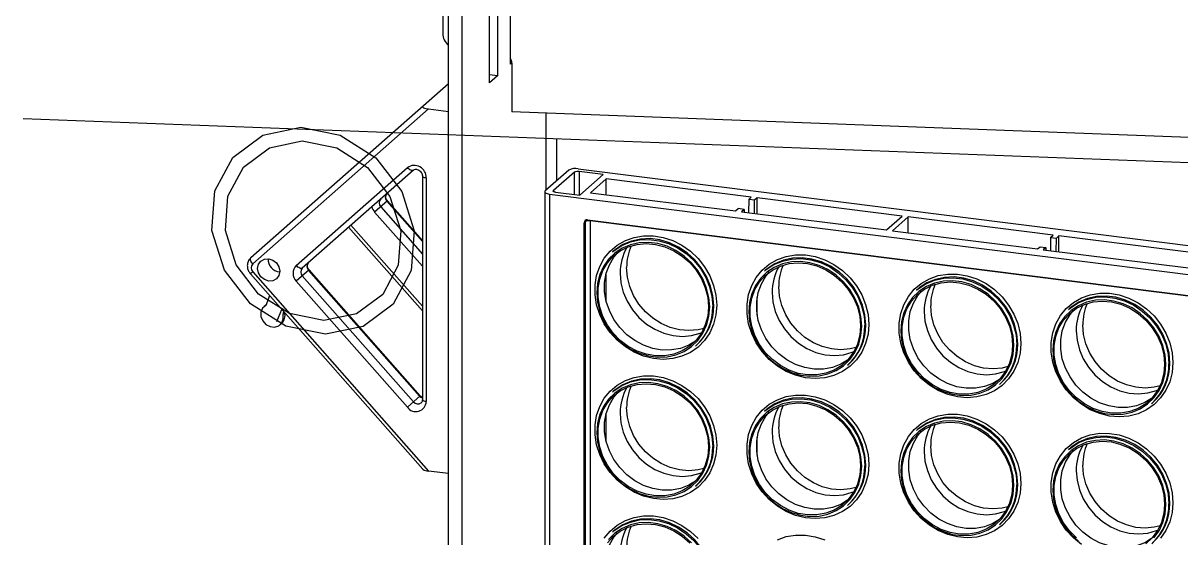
# Model space of a CAD drawing. Header units: inches. Extents: x -9.3 to 11.6, y -19 to 18.
# Drawn here: x -9.31 to 0.48, y 1.26 to 5.62 of the extents above; entities that cross this region are included whole.
import ezdxf

# ---------------------------------------------------------------- set-up
doc = ezdxf.new("R2010")
doc.units = ezdxf.units.IN
doc.header["$MEASUREMENT"] = 0
doc.linetypes.add('CENTERX2', pattern=[0.8, 0.5, -0.1, 0.1, -0.1])

msp = doc.modelspace()

# ---------------------------------------------------------------- linework, layer by layer
at = {"color": 7, "linetype": 'Continuous', "lineweight": 25}
for p, q in [((-5.7132, -16.5825), (-5.7132, 17.3586)), ((-5.5963, -16.5973), (-5.5963, 17.3438)), ((-5.187, 5.2715), (-5.187, 5.8607)), ((-5.7606, 5.7673), (-5.7606, 5.5316)), ((-5.3647, 5.1148), (-5.3647, 5.704)), ((-5.2984, 5.7625), (-5.2984, 5.1733)), ((-5.176, 5.2812), (-5.187, 5.2715)), ((-5.176, 5.2812), (-5.176, 4.8687)), ((-7.3833, 3.6345), (-5.7132, 5.1073)), ((-5.2984, 5.1733), (-5.3647, 5.1816)), ((-5.2984, 5.1733), (-5.3647, 5.1148)), ((-5.8809, 4.8928), (-7.3679, 3.5814)), ((-5.8809, 4.8928), (-5.7132, 4.8716)), ((8.435, 4.3541), (-5.176, 4.8687)), ((-4.8892, 4.8579), (-4.8892, 4.2029)), ((-6.9994, 3.5683), (-6.06, 4.3968)), ((-6.0092, 4.3749), (-6.9486, 3.5464)), ((-5.9326, 4.3256), (-5.9326, 2.4319)), ((-5.9003, 4.31), (-5.9003, 2.4163)), ((-4.6946, 4.3745), (-4.8934, 4.1991)), ((-4.6471, 4.3574), (-4.8239, 4.2015)), ((-4.6471, 4.1681), (-4.6471, 4.3574)), ((-4.614, 4.3867), (4.8571, 3.1934)), ((-4.4022, 4.3377), (-4.6069, 4.3635)), ((-4.6069, 4.3635), (-4.6069, 4.163)), ((-4.6011, 4.1623), (-4.4022, 4.3377)), ((-4.3769, 4.3011), (-4.5095, 4.1842)), ((-3.1499, 4.1465), (-4.3769, 4.3011)), ((-4.3769, 4.1675), (-4.3769, 4.3011)), ((-6.2283, 4.115), (-6.3365, 4.0196)), ((-5.9326, 3.7798), (-6.2283, 4.115)), ((-4.8975, 4.1918), (-4.8975, -1.5585)), ((-4.8571, 4.1723), (-4.8571, -1.6675)), ((-4.8571, 4.1723), (4.614, 2.979)), ((-4.8239, 4.2015), (-4.8239, 4.1942)), ((-4.8057, 4.1881), (-4.6011, 4.1623)), ((-4.5095, 4.1842), (-3.2825, 4.0296)), ((-3.172, 4.127), (-3.1729, 4.0158)), ((-3.172, 4.127), (-3.1499, 4.1465)), ((-3.1225, 4.1208), (-3.172, 4.127)), ((-3.1233, 4.0095), (-3.1225, 4.1208)), ((-3.1004, 4.1403), (-3.1225, 4.1208)), ((-1.8734, 3.9857), (-3.1004, 4.1403)), ((-3.1004, 4.0066), (-3.1004, 4.1403)), ((-5.9326, 3.5616), (-6.3365, 4.0196)), ((-6.2857, 4.0643), (-5.9326, 3.6639)), ((-5.9326, 3.7708), (-6.2327, 4.1111)), ((-3.2825, 4.0296), (-3.2604, 4.0491)), ((-3.2108, 4.0428), (-3.2604, 4.0491)), ((-3.2108, 4.0428), (-3.2329, 4.0233)), ((-3.2329, 4.0233), (-2.0059, 3.8688)), ((-3.2108, 4.0428), (-3.2107, 4.0205)), ((-4.5536, 3.9393), (-4.5648, 3.9295)), ((-4.5648, -1.7043), (-4.5648, 3.9295)), ((-4.5536, -3.1026), (-4.5536, 3.9393)), ((-4.5358, 3.955), (4.2927, 2.8427)), ((-4.5137, 3.9453), (-4.5137, -3.0966)), ((4.3115, 2.8334), (-4.5137, 3.9453)), ((-2.0059, 3.8688), (-1.8734, 3.9857)), ((-1.8238, 3.9794), (-1.9564, 3.8625)), ((-0.5968, 3.8249), (-1.8238, 3.9794)), ((-1.8238, 3.8458), (-1.8238, 3.9794)), ((-6.5571, 3.8917), (-5.9326, 3.1836)), ((-6.5373, 3.9092), (-5.9326, 3.2236)), ((-1.9564, 3.8625), (-0.7294, 3.7079)), ((-0.6189, 3.8054), (-0.5968, 3.8249)), ((-0.7294, 3.7079), (-0.7073, 3.7274)), ((-0.7073, 3.7274), (-0.6577, 3.7212)), ((-0.6189, 3.8054), (-0.6197, 3.6941)), ((-0.6189, 3.8054), (-0.5693, 3.7991)), ((-0.5701, 3.6879), (-0.5693, 3.7991)), ((-0.5472, 3.8186), (-0.5693, 3.7991)), ((0.6798, 3.664), (-0.5472, 3.8186)), ((-0.5472, 3.685), (-0.5472, 3.8186)), ((-4.3165, 3.6895), (-4.3244, 3.6825)), ((-0.6577, 3.7212), (-0.6798, 3.7017)), ((-0.6798, 3.7017), (0.5472, 3.5471)), ((-0.6577, 3.7212), (-0.6575, 3.6989)), ((-6.8912, 3.5304), (-6.9994, 3.435)), ((-5.9562, 2.4613), (-6.8956, 3.5265)), ((-5.9517, 2.4652), (-6.8912, 3.5304)), ((-3.0303, 3.5275), (-3.0382, 3.5205)), ((-7.3679, 3.5147), (-7.3877, 3.4972)), ((-7.3877, 3.4972), (-5.9299, 1.8442)), ((-7.3679, 3.5147), (-5.8809, 1.8286)), ((-6.06, 2.3697), (-6.9994, 3.435)), ((-6.9486, 3.4797), (-6.0092, 2.4145)), ((-4.3769, 3.2626), (-4.3769, 3.5045)), ((-1.7441, 3.3655), (-1.752, 3.3584)), ((-7.2584, 3.2329), (-7.2724, 3.2207)), ((-7.2564, 3.2347), (-7.2584, 3.2329)), ((-7.2251, 3.3128), (-7.2579, 3.2308)), ((-3.1004, 3.1472), (-3.1004, 3.2982)), ((-7.1118, 3.1558), (-7.104, 3.1755)), ((-7.1118, 3.1558), (-7.0979, 3.1681)), ((-7.0979, 3.1681), (-7.0978, 3.1685)), ((-7.0957, 3.156), (-7.0907, 3.1604)), ((-0.4579, 3.2034), (-0.4659, 3.1964)), ((-7.137, 3.0671), (-7.123, 3.0794)), ((-3.6217, 2.8857), (-3.6137, 2.8927)), ((-2.3355, 2.7236), (-2.3275, 2.7306)), ((-1.0493, 2.5616), (-1.0413, 2.5686)), ((-6.06, 2.3697), (-5.9517, 2.4652)), ((-4.3165, 2.5044), (-4.3244, 2.4974)), ((0.2369, 2.3995), (0.2449, 2.4065)), ((-4.3769, 2.0775), (-4.3769, 2.3194)), ((-3.0303, 2.3424), (-3.0382, 2.3354)), ((-1.7441, 2.1803), (-1.752, 2.1733)), ((-3.1004, 1.9621), (-3.1004, 2.1131)), ((-0.4579, 2.0183), (-0.4659, 2.0113)), ((-5.7132, 1.8075), (-5.8809, 1.8286)), ((-3.6217, 1.7005), (-3.6137, 1.7076)), ((-2.3355, 1.5385), (-2.3275, 1.5455)), ((-1.0493, 1.3765), (-1.0413, 1.3835)), ((-4.3165, 1.3193), (-4.3244, 1.3123))]:
    msp.add_line(p, q, dxfattribs=at)
at = {"color": 7, "linetype": 'Continuous'}
msp.add_line((-9.3103, 4.8111), (11.5709, 4.0217), dxfattribs=at)
at = {"color": 7, "linetype": 'CENTERX2'}
for p, q in [((-4.794, 4.2868), (-4.794, 4.6404)), ((-7.1257, 3.1928), (-7.1666, 3.0905))]:
    msp.add_line(p, q, dxfattribs=at)
at = {"color": 7, "linetype": 'Continuous', "lineweight": 25, "flags": 128}
for points in [[(-5.9294, 4.9167), (-5.9315, 4.9135), (-5.9311, 4.9101), (-5.928, 4.9066), (-5.9225, 4.9032), (-5.9147, 4.9), (-5.9049, 4.8971), (-5.8935, 4.8947), (-5.8809, 4.8928)], [(-6.0092, 4.3749), (-6.0133, 4.3726), (-6.0185, 4.3718), (-6.0246, 4.3725), (-6.0314, 4.3748), (-6.0386, 4.3786), (-6.046, 4.3836), (-6.0532, 4.3898), (-6.06, 4.3968)], [(-5.9326, 4.3253), (-5.9326, 4.3251), (-5.9313, 4.3218), (-5.9282, 4.3187), (-5.9233, 4.3159), (-5.9168, 4.3134), (-5.9091, 4.3114), (-5.9003, 4.31)], [(-4.8934, 4.1991), (-4.8966, 4.1952), (-4.8974, 4.1911), (-4.8959, 4.1871), (-4.8919, 4.1832), (-4.8858, 4.1797), (-4.8778, 4.1766), (-4.8681, 4.1741), (-4.8571, 4.1723)], [(-4.8057, 4.1881), (-4.8112, 4.189), (-4.8161, 4.1902), (-4.8201, 4.1918), (-4.8232, 4.1935), (-4.8251, 4.1955), (-4.8259, 4.1975), (-4.8255, 4.1995), (-4.8239, 4.2015)], [(-4.514, 3.9523), (-4.5139, 3.9508), (-4.5137, 3.9453)], [(-3.4424, 3.2324), (-3.4491, 3.1498), (-3.4689, 3.0711), (-3.5014, 2.9983), (-3.5458, 2.9332), (-3.6008, 2.8775), (-3.6651, 2.8327), (-3.737, 2.7999), (-3.8146, 2.7801), (-3.8959, 2.7736), (-3.9788, 2.7807), (-4.0612, 2.8011), (-4.1409, 2.8344), (-4.2158, 2.8797), (-4.2841, 2.9358), (-4.344, 3.0013), (-4.3938, 3.0745), (-4.4324, 3.1534), (-4.4587, 3.236), (-4.472, 3.3203), (-4.472, 3.4039), (-4.4587, 3.4848), (-4.4324, 3.5608), (-4.3938, 3.63), (-4.344, 3.6906), (-4.2841, 3.741), (-4.2158, 3.7799), (-4.1409, 3.8063), (-4.0612, 3.8196), (-3.9788, 3.8193), (-3.8959, 3.8054), (-3.8146, 3.7785), (-3.737, 3.739), (-3.6651, 3.6882), (-3.6008, 3.6272), (-3.5458, 3.5576), (-3.5014, 3.4813), (-3.4689, 3.4003), (-3.4491, 3.3166), (-3.4424, 3.2324)], [(-3.5019, 3.2176), (-3.5084, 3.2978), (-3.5278, 3.3774), (-3.5595, 3.4543), (-3.6027, 3.5264), (-3.6562, 3.5917), (-3.7186, 3.6484), (-3.788, 3.6951), (-3.8627, 3.7303), (-3.9406, 3.7532), (-4.0196, 3.7632), (-4.0975, 3.7599), (-4.1722, 3.7435), (-4.2417, 3.7143), (-4.304, 3.6733), (-4.3575, 3.6215), (-4.4007, 3.5603), (-4.4324, 3.4914), (-4.4518, 3.4166), (-4.4583, 3.3381), (-4.4518, 3.2579), (-4.4324, 3.1783), (-4.4007, 3.1014), (-4.3575, 3.0293), (-4.304, 2.964), (-4.2417, 2.9073), (-4.1722, 2.8606), (-4.0975, 2.8254), (-4.0196, 2.8025), (-3.9406, 2.7925), (-3.8627, 2.7958), (-3.788, 2.8122), (-3.7186, 2.8414), (-3.6562, 2.8824), (-3.6027, 2.9343), (-3.5595, 2.9955), (-3.5278, 3.0644), (-3.5084, 3.1391), (-3.5019, 3.2176)], [(-3.5124, 3.2189), (-3.5191, 3.1401), (-3.5391, 3.0653), (-3.5718, 2.9965), (-3.6162, 2.9359), (-3.6711, 2.8851), (-3.7349, 2.8455), (-3.8057, 2.8185), (-3.8816, 2.8046), (-3.9603, 2.8044), (-4.0395, 2.8178), (-4.1171, 2.8444), (-4.1907, 2.8835), (-4.2582, 2.9339), (-4.3178, 2.9942), (-4.3676, 3.0627), (-4.4063, 3.1374), (-4.4327, 3.2161), (-4.4461, 3.2966), (-4.4461, 3.3765), (-4.4327, 3.4537), (-4.4063, 3.5257), (-4.3676, 3.5907), (-4.3178, 3.6466), (-4.2582, 3.6919), (-4.1907, 3.7253), (-4.1171, 3.7459), (-4.0395, 3.7529), (-3.9603, 3.7463), (-3.8816, 3.7263), (-3.8057, 3.6933), (-3.7349, 3.6484), (-3.6711, 3.5928), (-3.6162, 3.5282), (-3.5718, 3.4563), (-3.5391, 3.3793), (-3.5191, 3.2994), (-3.5124, 3.2189)], [(-4.3244, 3.6825), (-4.3096, 3.695), (-4.2448, 3.7376), (-4.1727, 3.7679), (-4.095, 3.785), (-4.0141, 3.7884), (-3.932, 3.7781), (-3.8511, 3.7543), (-3.7734, 3.7176), (-3.7012, 3.6692), (-3.6365, 3.6102), (-3.5809, 3.5423), (-3.536, 3.4674), (-3.503, 3.3875), (-3.4829, 3.3048), (-3.4761, 3.2215)], [(-3.4682, 3.2285), (-3.4749, 3.3118), (-3.4951, 3.3945), (-3.528, 3.4744), (-3.5729, 3.5493), (-3.6285, 3.6172), (-3.6933, 3.6762), (-3.7655, 3.7246), (-3.8431, 3.7613), (-3.9241, 3.7851), (-4.0061, 3.7954), (-4.0871, 3.792), (-4.1647, 3.7749), (-4.2369, 3.7447), (-4.3017, 3.702), (-4.3165, 3.6895)], [(-7.3679, 3.5814), (-7.374, 3.589), (-7.3792, 3.5969), (-7.3833, 3.6048), (-7.3861, 3.6125), (-7.3875, 3.6195), (-7.3875, 3.6256), (-7.3861, 3.6307), (-7.3833, 3.6345)], [(-7.2332, 3.4368), (-7.269, 3.4485), (-7.2994, 3.4728), (-7.3197, 3.5059), (-7.3268, 3.5429), (-7.3197, 3.5781), (-7.2994, 3.6061), (-7.269, 3.6227), (-7.2332, 3.6254), (-7.1974, 3.6137), (-7.1671, 3.5894), (-7.1468, 3.5563), (-7.1397, 3.5193), (-7.1468, 3.4841), (-7.1671, 3.4561), (-7.1974, 3.4395), (-7.2332, 3.4368)], [(-3.6229, 2.9285), (-3.6797, 2.8943), (-3.7505, 2.8672), (-3.8263, 2.8533), (-3.905, 2.8531), (-3.9843, 2.8665), (-4.0618, 2.8931), (-4.1354, 2.9322), (-4.203, 2.9826), (-4.2625, 3.0429), (-4.3124, 3.1114), (-4.3511, 3.1861), (-4.3775, 3.2648), (-4.3909, 3.3453), (-4.3909, 3.4253), (-4.3775, 3.5024), (-4.3511, 3.5744), (-4.3124, 3.6394), (-4.2821, 3.6759)], [(-2.1562, 3.0703), (-2.1629, 2.9878), (-2.1827, 2.9091), (-2.2152, 2.8362), (-2.2596, 2.7711), (-2.3146, 2.7155), (-2.3789, 2.6707), (-2.4508, 2.6379), (-2.5284, 2.618), (-2.6097, 2.6115), (-2.6926, 2.6186), (-2.775, 2.6391), (-2.8547, 2.6724), (-2.9296, 2.7177), (-2.9979, 2.7738), (-3.0578, 2.8393), (-3.1076, 2.9124), (-3.1462, 2.9914), (-3.1725, 3.074), (-3.1858, 3.1582), (-3.1858, 3.2419), (-3.1725, 3.3228), (-3.1462, 3.3988), (-3.1076, 3.468), (-3.0578, 3.5286), (-2.9979, 3.579), (-2.9296, 3.6179), (-2.8547, 3.6443), (-2.775, 3.6575), (-2.6926, 3.6572), (-2.6097, 3.6434), (-2.5284, 3.6164), (-2.4508, 3.577), (-2.3789, 3.5261), (-2.3146, 3.4651), (-2.2596, 3.3956), (-2.2152, 3.3193), (-2.1827, 3.2383), (-2.1629, 3.1545), (-2.1562, 3.0703)], [(-3.0382, 3.5205), (-3.0234, 3.5329), (-2.9587, 3.5756), (-2.8865, 3.6059), (-2.8088, 3.623), (-2.7279, 3.6264), (-2.6458, 3.616), (-2.5649, 3.5922), (-2.4872, 3.5556), (-2.4151, 3.5071), (-2.3503, 3.4481), (-2.2947, 3.3803), (-2.2498, 3.3054), (-2.2168, 3.2255), (-2.1967, 3.1427), (-2.1899, 3.0594)], [(-2.182, 3.0665), (-2.1887, 3.1497), (-2.2089, 3.2325), (-2.2419, 3.3124), (-2.2867, 3.3873), (-2.3423, 3.4552), (-2.4071, 3.5141), (-2.4793, 3.5626), (-2.5569, 3.5992), (-2.6379, 3.623), (-2.7199, 3.6334), (-2.8009, 3.63), (-2.8785, 3.6129), (-2.9507, 3.5826), (-3.0155, 3.54), (-3.0303, 3.5275)], [(-6.9486, 3.5464), (-6.9527, 3.5441), (-6.9579, 3.5433), (-6.964, 3.544), (-6.9708, 3.5463), (-6.978, 3.5501), (-6.9854, 3.5551), (-6.9926, 3.5613), (-6.9994, 3.5683)], [(-3.551, 3.0363), (-3.6001, 3.0242), (-3.6776, 3.0171), (-3.7569, 3.0237), (-3.8356, 3.0438), (-3.9114, 3.0768), (-3.9823, 3.1217), (-4.0461, 3.1773), (-4.1009, 3.2419), (-4.1454, 3.3138), (-4.178, 3.3907), (-4.198, 3.4706), (-4.2048, 3.5511)], [(-2.2157, 3.0556), (-2.2222, 3.1357), (-2.2416, 3.2153), (-2.2733, 3.2922), (-2.3165, 3.3643), (-2.37, 3.4296), (-2.4324, 3.4864), (-2.5018, 3.533), (-2.5765, 3.5683), (-2.6544, 3.5912), (-2.7334, 3.6012), (-2.8113, 3.5979), (-2.886, 3.5814), (-2.9555, 3.5523), (-3.0178, 3.5112), (-3.0713, 3.4594), (-3.1145, 3.3982), (-3.1462, 3.3293), (-3.1656, 3.2546), (-3.1722, 3.1761), (-3.1656, 3.0959), (-3.1462, 3.0163), (-3.1145, 2.9394), (-3.0713, 2.8673), (-3.0178, 2.802), (-2.9555, 2.7452), (-2.886, 2.6986), (-2.8113, 2.6633), (-2.7334, 2.6404), (-2.6544, 2.6305), (-2.5765, 2.6338), (-2.5018, 2.6502), (-2.4324, 2.6793), (-2.37, 2.7204), (-2.3165, 2.7722), (-2.2733, 2.8334), (-2.2416, 2.9023), (-2.2222, 2.977), (-2.2157, 3.0556)], [(-2.2262, 3.0569), (-2.2329, 2.9781), (-2.2529, 2.9032), (-2.2856, 2.8345), (-2.33, 2.7738), (-2.3849, 2.723), (-2.4487, 2.6835), (-2.5195, 2.6564), (-2.5954, 2.6426), (-2.6741, 2.6423), (-2.7533, 2.6557), (-2.8309, 2.6823), (-2.9045, 2.7214), (-2.972, 2.7718), (-3.0316, 2.8322), (-3.0814, 2.9007), (-3.1201, 2.9753), (-3.1465, 3.0541), (-3.1599, 3.1345), (-3.1599, 3.2145), (-3.1465, 3.2916), (-3.1201, 3.3637), (-3.0814, 3.4286), (-3.0316, 3.4845), (-2.972, 3.5299), (-2.9045, 3.5633), (-2.8309, 3.5838), (-2.7533, 3.5909), (-2.6741, 3.5843), (-2.5954, 3.5642), (-2.5195, 3.5313), (-2.4487, 3.4863), (-2.3849, 3.4307), (-2.33, 3.3661), (-2.2856, 3.2943), (-2.2529, 3.2173), (-2.2329, 3.1374), (-2.2262, 3.0569)], [(-4.26, 3.5024), (-4.2533, 3.4219), (-4.2333, 3.342), (-4.2006, 3.265), (-4.1562, 3.1932), (-4.1013, 3.1286), (-4.0375, 3.073), (-3.9667, 3.0281), (-3.8908, 2.9951), (-3.8121, 2.975), (-3.7329, 2.9684), (-3.6553, 2.9755), (-3.5817, 2.996), (-3.5691, 3.0011)], [(-2.3367, 2.7665), (-2.3935, 2.7322), (-2.4643, 2.7051), (-2.5401, 2.6913), (-2.6188, 2.691), (-2.6981, 2.7044), (-2.7756, 2.731), (-2.8492, 2.7701), (-2.9168, 2.8206), (-2.9763, 2.8809), (-3.0262, 2.9494), (-3.0649, 3.0241), (-3.0913, 3.1028), (-3.1047, 3.1833), (-3.1047, 3.2632), (-3.0913, 3.3403), (-3.0649, 3.4124), (-3.0262, 3.4773), (-2.9959, 3.5139)], [(-0.87, 2.9083), (-0.8767, 2.8258), (-0.8965, 2.7471), (-0.929, 2.6742), (-0.9734, 2.6091), (-1.0284, 2.5534), (-1.0927, 2.5086), (-1.1646, 2.4759), (-1.2422, 2.456), (-1.3235, 2.4495), (-1.4064, 2.4566), (-1.4888, 2.477), (-1.5685, 2.5103), (-1.6435, 2.5556), (-1.7118, 2.6118), (-1.7716, 2.6772), (-1.8215, 2.7504), (-1.86, 2.8293), (-1.8863, 2.912), (-1.8996, 2.9962), (-1.8996, 3.0798), (-1.8863, 3.1607), (-1.86, 3.2367), (-1.8215, 3.3059), (-1.7716, 3.3665), (-1.7118, 3.4169), (-1.6435, 3.4558), (-1.5685, 3.4822), (-1.4888, 3.4955), (-1.4064, 3.4952), (-1.3235, 3.4814), (-1.2422, 3.4544), (-1.1646, 3.4149), (-1.0927, 3.3641), (-1.0284, 3.3031), (-0.9734, 3.2335), (-0.929, 3.1573), (-0.8965, 3.0762), (-0.8767, 2.9925), (-0.87, 2.9083)], [(-0.9295, 2.8935), (-0.936, 2.9737), (-0.9554, 3.0533), (-0.9871, 3.1302), (-1.0303, 3.2023), (-1.0838, 3.2676), (-1.1462, 3.3243), (-1.2156, 3.371), (-1.2903, 3.4062), (-1.3682, 3.4292), (-1.4472, 3.4391), (-1.5251, 3.4358), (-1.5998, 3.4194), (-1.6693, 3.3902), (-1.7316, 3.3492), (-1.7851, 3.2974), (-1.8283, 3.2362), (-1.86, 3.1673), (-1.8794, 3.0925), (-1.886, 3.014), (-1.8794, 2.9339), (-1.86, 2.8542), (-1.8283, 2.7773), (-1.7851, 2.7053), (-1.7316, 2.6399), (-1.6693, 2.5832), (-1.5998, 2.5366), (-1.5251, 2.5013), (-1.4472, 2.4784), (-1.3682, 2.4684), (-1.2903, 2.4717), (-1.2156, 2.4881), (-1.1462, 2.5173), (-1.0838, 2.5583), (-1.0303, 2.6102), (-0.9871, 2.6714), (-0.9554, 2.7403), (-0.936, 2.815), (-0.9295, 2.8935)], [(-0.94, 2.8948), (-0.9467, 2.816), (-0.9667, 2.7412), (-0.9994, 2.6724), (-1.0438, 2.6118), (-1.0987, 2.561), (-1.1625, 2.5215), (-1.2333, 2.4944), (-1.3092, 2.4805), (-1.3879, 2.4803), (-1.4671, 2.4937), (-1.5447, 2.5203), (-1.6183, 2.5594), (-1.6858, 2.6098), (-1.7454, 2.6701), (-1.7952, 2.7386), (-1.8339, 2.8133), (-1.8603, 2.892), (-1.8738, 2.9725), (-1.8738, 3.0525), (-1.8603, 3.1296), (-1.8339, 3.2016), (-1.7952, 3.2666), (-1.7454, 3.3225), (-1.6858, 3.3678), (-1.6183, 3.4012), (-1.5447, 3.4218), (-1.4671, 3.4288), (-1.3879, 3.4222), (-1.3092, 3.4022), (-1.2333, 3.3692), (-1.1625, 3.3243), (-1.0987, 3.2687), (-1.0438, 3.2041), (-0.9994, 3.1322), (-0.9667, 3.0552), (-0.9467, 2.9754), (-0.94, 2.8948)], [(-1.752, 3.3584), (-1.7372, 3.3709), (-1.6725, 3.4136), (-1.6003, 3.4438), (-1.5226, 3.4609), (-1.4417, 3.4643), (-1.3596, 3.454), (-1.2787, 3.4302), (-1.201, 3.3935), (-1.1289, 3.3451), (-1.0641, 3.2861), (-1.0085, 3.2182), (-0.9636, 3.1433), (-0.9306, 3.0634), (-0.9105, 2.9807), (-0.9037, 2.8974)], [(-0.8958, 2.9044), (-0.9025, 2.9877), (-0.9227, 3.0704), (-0.9557, 3.1503), (-1.0005, 3.2252), (-1.0561, 3.2931), (-1.1209, 3.3521), (-1.1931, 3.4005), (-1.2707, 3.4372), (-1.3517, 3.461), (-1.4337, 3.4713), (-1.5147, 3.4679), (-1.5923, 3.4508), (-1.6645, 3.4206), (-1.7293, 3.3779), (-1.7441, 3.3655)], [(-2.9738, 3.3404), (-2.9671, 3.2599), (-2.9471, 3.18), (-2.9144, 3.103), (-2.87, 3.0312), (-2.8151, 2.9665), (-2.7513, 2.9109), (-2.6805, 2.866), (-2.6046, 2.833), (-2.5259, 2.813), (-2.4467, 2.8064), (-2.3691, 2.8135), (-2.2955, 2.834), (-2.2829, 2.8391)], [(-2.2648, 2.8742), (-2.3139, 2.8622), (-2.3914, 2.8551), (-2.4707, 2.8617), (-2.5494, 2.8818), (-2.6252, 2.9147), (-2.6961, 2.9597), (-2.7599, 3.0152), (-2.8147, 3.0799), (-2.8592, 3.1517), (-2.8918, 3.2287), (-2.9118, 3.3086), (-2.9186, 3.3891)], [(-1.0505, 2.6044), (-1.1073, 2.5702), (-1.1781, 2.5431), (-1.2539, 2.5292), (-1.3326, 2.529), (-1.4119, 2.5424), (-1.4894, 2.569), (-1.563, 2.6081), (-1.6306, 2.6585), (-1.6902, 2.7188), (-1.74, 2.7873), (-1.7787, 2.862), (-1.8051, 2.9407), (-1.8185, 3.0212), (-1.8185, 3.1012), (-1.8051, 3.1783), (-1.7787, 3.2504), (-1.74, 3.3153), (-1.7097, 3.3518)], [(0.4162, 2.7462), (0.4095, 2.6637), (0.3897, 2.585), (0.3571, 2.5122), (0.3128, 2.4471), (0.2578, 2.3914), (0.1935, 2.3466), (0.1216, 2.3138), (0.044, 2.2939), (-0.0373, 2.2874), (-0.1202, 2.2945), (-0.2026, 2.315), (-0.2823, 2.3483), (-0.3573, 2.3936), (-0.4256, 2.4497), (-0.4854, 2.5152), (-0.5353, 2.5883), (-0.5738, 2.6673), (-0.6001, 2.7499), (-0.6134, 2.8341), (-0.6134, 2.9178), (-0.6001, 2.9987), (-0.5738, 3.0747), (-0.5353, 3.1439), (-0.4854, 3.2045), (-0.4256, 3.2549), (-0.3573, 3.2938), (-0.2823, 3.3202), (-0.2026, 3.3334), (-0.1202, 3.3331), (-0.0373, 3.3193), (0.044, 3.2923), (0.1216, 3.2529), (0.1935, 3.202), (0.2578, 3.141), (0.3128, 3.0715), (0.3571, 2.9952), (0.3897, 2.9142), (0.4095, 2.8305), (0.4162, 2.7462)], [(0.3567, 2.7315), (0.3502, 2.8116), (0.3308, 2.8912), (0.2991, 2.9681), (0.2559, 3.0402), (0.2024, 3.1055), (0.14, 3.1623), (0.0706, 3.2089), (-0.0041, 3.2442), (-0.082, 3.2671), (-0.161, 3.2771), (-0.2389, 3.2738), (-0.3136, 3.2573), (-0.3831, 3.2282), (-0.4454, 3.1872), (-0.4989, 3.1353), (-0.5421, 3.0741), (-0.5739, 3.0052), (-0.5932, 2.9305), (-0.5998, 2.852), (-0.5932, 2.7718), (-0.5739, 2.6922), (-0.5421, 2.6153), (-0.4989, 2.5432), (-0.4454, 2.4779), (-0.3831, 2.4212), (-0.3136, 2.3745), (-0.2389, 2.3392), (-0.161, 2.3163), (-0.082, 2.3064), (-0.0041, 2.3097), (0.0706, 2.3261), (0.14, 2.3552), (0.2024, 2.3963), (0.2559, 2.4481), (0.2991, 2.5093), (0.3308, 2.5782), (0.3502, 2.653), (0.3567, 2.7315)], [(0.3462, 2.7328), (0.3394, 2.654), (0.3195, 2.5791), (0.2868, 2.5104), (0.2424, 2.4497), (0.1875, 2.3989), (0.1237, 2.3594), (0.0529, 2.3323), (-0.023, 2.3185), (-0.1017, 2.3182), (-0.1809, 2.3316), (-0.2585, 2.3582), (-0.3321, 2.3973), (-0.3996, 2.4478), (-0.4592, 2.5081), (-0.509, 2.5766), (-0.5477, 2.6512), (-0.5741, 2.73), (-0.5876, 2.8105), (-0.5876, 2.8904), (-0.5741, 2.9675), (-0.5477, 3.0396), (-0.509, 3.1045), (-0.4592, 3.1604), (-0.3996, 3.2058), (-0.3321, 3.2392), (-0.2585, 3.2597), (-0.1809, 3.2668), (-0.1017, 3.2602), (-0.023, 3.2401), (0.0529, 3.2072), (0.1237, 3.1622), (0.1875, 3.1067), (0.2424, 3.042), (0.2868, 2.9702), (0.3195, 2.8932), (0.3394, 2.8133), (0.3462, 2.7328)], [(-0.4659, 3.1964), (-0.451, 3.2089), (-0.3863, 3.2515), (-0.3141, 3.2818), (-0.2365, 3.2989), (-0.1555, 3.3023), (-0.0734, 3.2919), (0.0075, 3.2681), (0.0852, 3.2315), (0.1573, 3.183), (0.2221, 3.1241), (0.2777, 3.0562), (0.3226, 2.9813), (0.3556, 2.9014), (0.3757, 2.8186), (0.3825, 2.7353)], [(0.3904, 2.7424), (0.3837, 2.8257), (0.3635, 2.9084), (0.3305, 2.9883), (0.2856, 3.0632), (0.2301, 3.1311), (0.1653, 3.19), (0.0931, 3.2385), (0.0155, 3.2751), (-0.0655, 3.299), (-0.1475, 3.3093), (-0.2285, 3.3059), (-0.3061, 3.2888), (-0.3783, 3.2585), (-0.4431, 3.2159), (-0.4579, 3.2034)], [(-7.2579, 3.2308), (-7.2846, 3.2071), (-7.2988, 3.1736), (-7.2983, 3.1355), (-7.2832, 3.0987), (-7.256, 3.0689), (-7.2207, 3.0508), (-7.1829, 3.0472), (-7.1485, 3.0586), (-7.1229, 3.0834), (-7.11, 3.1176), (-7.1118, 3.1558)], [(-1.6876, 3.1783), (-1.6809, 3.0978), (-1.6609, 3.0179), (-1.6282, 2.941), (-1.5838, 2.8691), (-1.5289, 2.8045), (-1.4651, 2.7489), (-1.3943, 2.704), (-1.3184, 2.671), (-1.2398, 2.6509), (-1.1605, 2.6443), (-1.0829, 2.6514), (-1.0093, 2.672), (-0.9967, 2.677)], [(-0.9786, 2.7122), (-1.0277, 2.7001), (-1.1053, 2.6931), (-1.1845, 2.6997), (-1.2632, 2.7197), (-1.339, 2.7527), (-1.4099, 2.7976), (-1.4737, 2.8532), (-1.5286, 2.9178), (-1.573, 2.9897), (-1.6057, 3.0666), (-1.6256, 3.1465), (-1.6324, 3.2271)], [(0.2357, 2.4424), (0.1789, 2.4081), (0.1081, 2.3811), (0.0322, 2.3672), (-0.0464, 2.367), (-0.1257, 2.3803), (-0.2032, 2.407), (-0.2769, 2.446), (-0.3444, 2.4965), (-0.404, 2.5568), (-0.4538, 2.6253), (-0.4925, 2.7), (-0.5189, 2.7787), (-0.5323, 2.8592), (-0.5323, 2.9391), (-0.5189, 3.0162), (-0.4925, 3.0883), (-0.4538, 3.1532), (-0.4235, 3.1898)], [(0.3076, 2.5501), (0.2585, 2.5381), (0.1809, 2.531), (0.1017, 2.5376), (0.023, 2.5577), (-0.0529, 2.5906), (-0.1237, 2.6356), (-0.1875, 2.6911), (-0.2424, 2.7558), (-0.2868, 2.8276), (-0.3195, 2.9046), (-0.3394, 2.9845), (-0.3462, 3.065)], [(-0.4014, 3.0163), (-0.3947, 2.9358), (-0.3747, 2.8559), (-0.342, 2.7789), (-0.2976, 2.7071), (-0.2427, 2.6424), (-0.1789, 2.5868), (-0.1081, 2.5419), (-0.0322, 2.509), (0.0464, 2.4889), (0.1257, 2.4823), (0.2032, 2.4894), (0.2769, 2.5099), (0.2895, 2.515)], [(-3.4424, 2.0473), (-3.4491, 1.9647), (-3.4689, 1.886), (-3.5014, 1.8132), (-3.5458, 1.7481), (-3.6008, 1.6924), (-3.6651, 1.6476), (-3.737, 1.6148), (-3.8146, 1.595), (-3.8959, 1.5885), (-3.9788, 1.5955), (-4.0612, 1.616), (-4.1409, 1.6493), (-4.2158, 1.6946), (-4.2841, 1.7507), (-4.344, 1.8162), (-4.3938, 1.8894), (-4.4324, 1.9683), (-4.4587, 2.0509), (-4.472, 2.1352), (-4.472, 2.2188), (-4.4587, 2.2997), (-4.4324, 2.3757), (-4.3938, 2.4449), (-4.344, 2.5055), (-4.2841, 2.5559), (-4.2158, 2.5948), (-4.1409, 2.6212), (-4.0612, 2.6344), (-3.9788, 2.6341), (-3.8959, 2.6203), (-3.8146, 2.5934), (-3.737, 2.5539), (-3.6651, 2.5031), (-3.6008, 2.4421), (-3.5458, 2.3725), (-3.5014, 2.2962), (-3.4689, 2.2152), (-3.4491, 2.1315), (-3.4424, 2.0473)], [(-3.5019, 2.0325), (-3.5084, 2.1127), (-3.5278, 2.1923), (-3.5595, 2.2692), (-3.6027, 2.3413), (-3.6562, 2.4066), (-3.7186, 2.4633), (-3.788, 2.51), (-3.8627, 2.5452), (-3.9406, 2.5681), (-4.0196, 2.5781), (-4.0975, 2.5748), (-4.1722, 2.5584), (-4.2417, 2.5292), (-4.304, 2.4882), (-4.3575, 2.4363), (-4.4007, 2.3751), (-4.4324, 2.3062), (-4.4518, 2.2315), (-4.4583, 2.153), (-4.4518, 2.0728), (-4.4324, 1.9932), (-4.4007, 1.9163), (-4.3575, 1.8442), (-4.304, 1.7789), (-4.2417, 1.7222), (-4.1722, 1.6755), (-4.0975, 1.6403), (-4.0196, 1.6174), (-3.9406, 1.6074), (-3.8627, 1.6107), (-3.788, 1.6271), (-3.7186, 1.6563), (-3.6562, 1.6973), (-3.6027, 1.7491), (-3.5595, 1.8103), (-3.5278, 1.8792), (-3.5084, 1.954), (-3.5019, 2.0325)], [(-3.5124, 2.0338), (-3.5191, 1.955), (-3.5391, 1.8801), (-3.5718, 1.8114), (-3.6162, 1.7508), (-3.6711, 1.6999), (-3.7349, 1.6604), (-3.8057, 1.6334), (-3.8816, 1.6195), (-3.9603, 1.6193), (-4.0395, 1.6326), (-4.1171, 1.6593), (-4.1907, 1.6983), (-4.2582, 1.7488), (-4.3178, 1.8091), (-4.3676, 1.8776), (-4.4063, 1.9523), (-4.4327, 2.031), (-4.4461, 2.1115), (-4.4461, 2.1914), (-4.4327, 2.2686), (-4.4063, 2.3406), (-4.3676, 2.4055), (-4.3178, 2.4615), (-4.2582, 2.5068), (-4.1907, 2.5402), (-4.1171, 2.5607), (-4.0395, 2.5678), (-3.9603, 2.5612), (-3.8816, 2.5412), (-3.8057, 2.5082), (-3.7349, 2.4633), (-3.6711, 2.4077), (-3.6162, 2.343), (-3.5718, 2.2712), (-3.5391, 2.1942), (-3.5191, 2.1143), (-3.5124, 2.0338)], [(-4.3244, 2.4974), (-4.3096, 2.5099), (-4.2448, 2.5525), (-4.1727, 2.5828), (-4.095, 2.5999), (-4.0141, 2.6033), (-3.932, 2.593), (-3.8511, 2.5692), (-3.7734, 2.5325), (-3.7012, 2.484), (-3.6365, 2.4251), (-3.5809, 2.3572), (-3.536, 2.2823), (-3.503, 2.2024), (-3.4829, 2.1197), (-3.4761, 2.0364)], [(-3.4682, 2.0434), (-3.4749, 2.1267), (-3.4951, 2.2094), (-3.528, 2.2893), (-3.5729, 2.3642), (-3.6285, 2.4321), (-3.6933, 2.4911), (-3.7655, 2.5395), (-3.8431, 2.5762), (-3.9241, 2.6), (-4.0061, 2.6103), (-4.0871, 2.6069), (-4.1647, 2.5898), (-4.2369, 2.5595), (-4.3017, 2.5169), (-4.3165, 2.5044)], [(-5.9326, 2.4455), (-5.9451, 2.4516), (-5.9562, 2.4613)], [(-3.6229, 1.7434), (-3.6797, 1.7092), (-3.7505, 1.6821), (-3.8263, 1.6682), (-3.905, 1.668), (-3.9843, 1.6814), (-4.0618, 1.708), (-4.1354, 1.7471), (-4.203, 1.7975), (-4.2625, 1.8578), (-4.3124, 1.9263), (-4.3511, 2.001), (-4.3775, 2.0797), (-4.3909, 2.1602), (-4.3909, 2.2402), (-4.3775, 2.3173), (-4.3511, 2.3893), (-4.3124, 2.4543), (-4.2821, 2.4908)], [(-2.1562, 1.8852), (-2.1629, 1.8027), (-2.1827, 1.724), (-2.2152, 1.6511), (-2.2596, 1.586), (-2.3146, 1.5304), (-2.3789, 1.4856), (-2.4508, 1.4528), (-2.5284, 1.4329), (-2.6097, 1.4264), (-2.6926, 1.4335), (-2.775, 1.454), (-2.8547, 1.4873), (-2.9296, 1.5326), (-2.9979, 1.5887), (-3.0578, 1.6542), (-3.1076, 1.7273), (-3.1462, 1.8062), (-3.1725, 1.8889), (-3.1858, 1.9731), (-3.1858, 2.0568), (-3.1725, 2.1376), (-3.1462, 2.2137), (-3.1076, 2.2829), (-3.0578, 2.3435), (-2.9979, 2.3939), (-2.9296, 2.4328), (-2.8547, 2.4592), (-2.775, 2.4724), (-2.6926, 2.4721), (-2.6097, 2.4583), (-2.5284, 2.4313), (-2.4508, 2.3919), (-2.3789, 2.341), (-2.3146, 2.28), (-2.2596, 2.2105), (-2.2152, 2.1342), (-2.1827, 2.0531), (-2.1629, 1.9694), (-2.1562, 1.8852)], [(-5.9003, 2.4163), (-5.9091, 2.4177), (-5.9168, 2.4197), (-5.9233, 2.4222), (-5.9282, 2.425), (-5.9313, 2.4281), (-5.9326, 2.4314), (-5.9326, 2.4319)], [(-3.551, 1.8512), (-3.6001, 1.8391), (-3.6776, 1.832), (-3.7569, 1.8386), (-3.8356, 1.8587), (-3.9114, 1.8917), (-3.9823, 1.9366), (-4.0461, 1.9922), (-4.1009, 2.0568), (-4.1454, 2.1287), (-4.178, 2.2056), (-4.198, 2.2855), (-4.2048, 2.366)], [(-2.2157, 1.8704), (-2.2222, 1.9506), (-2.2416, 2.0302), (-2.2733, 2.1071), (-2.3165, 2.1792), (-2.37, 2.2445), (-2.4324, 2.3013), (-2.5018, 2.3479), (-2.5765, 2.3832), (-2.6544, 2.4061), (-2.7334, 2.416), (-2.8113, 2.4128), (-2.886, 2.3963), (-2.9555, 2.3672), (-3.0178, 2.3261), (-3.0713, 2.2743), (-3.1145, 2.2131), (-3.1462, 2.1442), (-3.1656, 2.0695), (-3.1722, 1.991), (-3.1656, 1.9108), (-3.1462, 1.8312), (-3.1145, 1.7543), (-3.0713, 1.6822), (-3.0178, 1.6169), (-2.9555, 1.5601), (-2.886, 1.5135), (-2.8113, 1.4782), (-2.7334, 1.4553), (-2.6544, 1.4454), (-2.5765, 1.4486), (-2.5018, 1.4651), (-2.4324, 1.4942), (-2.37, 1.5353), (-2.3165, 1.5871), (-2.2733, 1.6483), (-2.2416, 1.7172), (-2.2222, 1.7919), (-2.2157, 1.8704)], [(-2.2262, 1.8718), (-2.2329, 1.793), (-2.2529, 1.7181), (-2.2856, 1.6494), (-2.33, 1.5887), (-2.3849, 1.5379), (-2.4487, 1.4984), (-2.5195, 1.4713), (-2.5954, 1.4575), (-2.6741, 1.4572), (-2.7533, 1.4706), (-2.8309, 1.4972), (-2.9045, 1.5363), (-2.972, 1.5867), (-3.0316, 1.6471), (-3.0814, 1.7155), (-3.1201, 1.7902), (-3.1465, 1.8689), (-3.1599, 1.9494), (-3.1599, 2.0294), (-3.1465, 2.1065), (-3.1201, 2.1786), (-3.0814, 2.2435), (-3.0316, 2.2994), (-2.972, 2.3447), (-2.9045, 2.3782), (-2.8309, 2.3987), (-2.7533, 2.4058), (-2.6741, 2.3992), (-2.5954, 2.3791), (-2.5195, 2.3461), (-2.4487, 2.3012), (-2.3849, 2.2456), (-2.33, 2.181), (-2.2856, 2.1092), (-2.2529, 2.0322), (-2.2329, 1.9523), (-2.2262, 1.8718)], [(-3.0382, 2.3354), (-3.0234, 2.3478), (-2.9587, 2.3905), (-2.8865, 2.4208), (-2.8088, 2.4378), (-2.7279, 2.4413), (-2.6458, 2.4309), (-2.5649, 2.4071), (-2.4872, 2.3705), (-2.4151, 2.322), (-2.3503, 2.263), (-2.2947, 2.1952), (-2.2498, 2.1203), (-2.2168, 2.0404), (-2.1967, 1.9576), (-2.1899, 1.8743)], [(-2.182, 1.8813), (-2.1887, 1.9646), (-2.2089, 2.0474), (-2.2419, 2.1273), (-2.2867, 2.2022), (-2.3423, 2.27), (-2.4071, 2.329), (-2.4793, 2.3775), (-2.5569, 2.4141), (-2.6379, 2.4379), (-2.7199, 2.4483), (-2.8009, 2.4449), (-2.8785, 2.4278), (-2.9507, 2.3975), (-3.0155, 2.3549), (-3.0303, 2.3424)], [(-4.26, 2.3173), (-4.2533, 2.2368), (-4.2333, 2.1569), (-4.2006, 2.0799), (-4.1562, 2.0081), (-4.1013, 1.9435), (-4.0375, 1.8879), (-3.9667, 1.843), (-3.8908, 1.81), (-3.8121, 1.7899), (-3.7329, 1.7833), (-3.6553, 1.7904), (-3.5817, 1.8109), (-3.5691, 1.816)], [(-2.3367, 1.5814), (-2.3935, 1.5471), (-2.4643, 1.52), (-2.5401, 1.5062), (-2.6188, 1.5059), (-2.6981, 1.5193), (-2.7756, 1.5459), (-2.8492, 1.585), (-2.9168, 1.6354), (-2.9763, 1.6958), (-3.0262, 1.7643), (-3.0649, 1.8389), (-3.0913, 1.9177), (-3.1047, 1.9982), (-3.1047, 2.0781), (-3.0913, 2.1552), (-3.0649, 2.2273), (-3.0262, 2.2922), (-2.9959, 2.3287)], [(-0.87, 1.7232), (-0.8767, 1.6406), (-0.8965, 1.5619), (-0.929, 1.4891), (-0.9734, 1.424), (-1.0284, 1.3683), (-1.0927, 1.3235), (-1.1646, 1.2907), (-1.2422, 1.2709), (-1.3235, 1.2644), (-1.4064, 1.2715), (-1.4888, 1.2919), (-1.5685, 1.3252), (-1.6435, 1.3705), (-1.7118, 1.4266), (-1.7716, 1.4921), (-1.8215, 1.5653), (-1.86, 1.6442), (-1.8863, 1.7268), (-1.8996, 1.8111), (-1.8996, 1.8947), (-1.8863, 1.9756), (-1.86, 2.0516), (-1.8215, 2.1208), (-1.7716, 2.1814), (-1.7118, 2.2318), (-1.6435, 2.2707), (-1.5685, 2.2971), (-1.4888, 2.3104), (-1.4064, 2.3101), (-1.3235, 2.2962), (-1.2422, 2.2693), (-1.1646, 2.2298), (-1.0927, 2.179), (-1.0284, 2.118), (-0.9734, 2.0484), (-0.929, 1.9721), (-0.8965, 1.8911), (-0.8767, 1.8074), (-0.87, 1.7232)], [(-0.9295, 1.7084), (-0.936, 1.7886), (-0.9554, 1.8682), (-0.9871, 1.9451), (-1.0303, 2.0172), (-1.0838, 2.0825), (-1.1462, 2.1392), (-1.2156, 2.1859), (-1.2903, 2.2211), (-1.3682, 2.244), (-1.4472, 2.254), (-1.5251, 2.2507), (-1.5998, 2.2343), (-1.6693, 2.2051), (-1.7316, 2.1641), (-1.7851, 2.1123), (-1.8283, 2.0511), (-1.86, 1.9821), (-1.8794, 1.9074), (-1.886, 1.8289), (-1.8794, 1.7487), (-1.86, 1.6691), (-1.8283, 1.5922), (-1.7851, 1.5201), (-1.7316, 1.4548), (-1.6693, 1.3981), (-1.5998, 1.3514), (-1.5251, 1.3162), (-1.4472, 1.2933), (-1.3682, 1.2833), (-1.2903, 1.2866), (-1.2156, 1.303), (-1.1462, 1.3322), (-1.0838, 1.3732), (-1.0303, 1.425), (-0.9871, 1.4863), (-0.9554, 1.5552), (-0.936, 1.6299), (-0.9295, 1.7084)], [(-1.752, 2.1733), (-1.7372, 2.1858), (-1.6725, 2.2284), (-1.6003, 2.2587), (-1.5226, 2.2758), (-1.4417, 2.2792), (-1.3596, 2.2689), (-1.2787, 2.2451), (-1.201, 2.2084), (-1.1289, 2.16), (-1.0641, 2.101), (-1.0085, 2.0331), (-0.9636, 1.9582), (-0.9306, 1.8783), (-0.9105, 1.7956), (-0.9037, 1.7123)], [(-0.8958, 1.7193), (-0.9025, 1.8026), (-0.9227, 1.8853), (-0.9557, 1.9652), (-1.0005, 2.0401), (-1.0561, 2.108), (-1.1209, 2.167), (-1.1931, 2.2154), (-1.2707, 2.2521), (-1.3517, 2.2759), (-1.4337, 2.2862), (-1.5147, 2.2828), (-1.5923, 2.2657), (-1.6645, 2.2355), (-1.7293, 2.1928), (-1.7441, 2.1803)], [(-2.9738, 2.1553), (-2.9671, 2.0748), (-2.9471, 1.9949), (-2.9144, 1.9179), (-2.87, 1.846), (-2.8151, 1.7814), (-2.7513, 1.7258), (-2.6805, 1.6809), (-2.6046, 1.6479), (-2.5259, 1.6279), (-2.4467, 1.6213), (-2.3691, 1.6283), (-2.2955, 1.6489), (-2.2829, 1.654)], [(-2.2648, 1.6891), (-2.3139, 1.6771), (-2.3914, 1.67), (-2.4707, 1.6766), (-2.5494, 1.6967), (-2.6252, 1.7296), (-2.6961, 1.7745), (-2.7599, 1.8301), (-2.8147, 1.8948), (-2.8592, 1.9666), (-2.8918, 2.0436), (-2.9118, 2.1235), (-2.9186, 2.204)], [(-0.94, 1.7097), (-0.9467, 1.6309), (-0.9667, 1.5561), (-0.9994, 1.4873), (-1.0438, 1.4267), (-1.0987, 1.3759), (-1.1625, 1.3363), (-1.2333, 1.3093), (-1.3092, 1.2954), (-1.3879, 1.2952), (-1.4671, 1.3086), (-1.5447, 1.3352), (-1.6183, 1.3743), (-1.6858, 1.4247), (-1.7454, 1.485), (-1.7952, 1.5535), (-1.8339, 1.6282), (-1.8603, 1.7069), (-1.8738, 1.7874), (-1.8738, 1.8673), (-1.8603, 1.9445), (-1.8339, 2.0165), (-1.7952, 2.0814), (-1.7454, 2.1374), (-1.6858, 2.1827), (-1.6183, 2.2161), (-1.5447, 2.2366), (-1.4671, 2.2437), (-1.3879, 2.2371), (-1.3092, 2.2171), (-1.2333, 2.1841), (-1.1625, 2.1392), (-1.0987, 2.0836), (-1.0438, 2.019), (-0.9994, 1.9471), (-0.9667, 1.8701), (-0.9467, 1.7902), (-0.94, 1.7097)], [(-1.0505, 1.4193), (-1.1073, 1.3851), (-1.1781, 1.358), (-1.2539, 1.3441), (-1.3326, 1.3439), (-1.4119, 1.3573), (-1.4894, 1.3839), (-1.563, 1.423), (-1.6306, 1.4734), (-1.6902, 1.5337), (-1.74, 1.6022), (-1.7787, 1.6769), (-1.8051, 1.7556), (-1.8185, 1.8361), (-1.8185, 1.9161), (-1.8051, 1.9932), (-1.7787, 2.0652), (-1.74, 2.1302), (-1.7097, 2.1667)], [(-0.3573, 1.2085), (-0.4256, 1.2646), (-0.4854, 1.3301), (-0.5353, 1.4032), (-0.5738, 1.4821), (-0.6001, 1.5648), (-0.6134, 1.649), (-0.6134, 1.7327), (-0.6001, 1.8136), (-0.5738, 1.8896), (-0.5353, 1.9588), (-0.4854, 2.0194), (-0.4256, 2.0698), (-0.3573, 2.1087), (-0.2823, 2.1351), (-0.2026, 2.1483), (-0.1202, 2.148), (-0.0373, 2.1342), (0.044, 2.1072), (0.1216, 2.0678), (0.1935, 2.0169), (0.2578, 1.9559), (0.3128, 1.8864), (0.3571, 1.8101), (0.3897, 1.7291), (0.4095, 1.6453), (0.4162, 1.5611)], [(0.3567, 1.5464), (0.3502, 1.6265), (0.3308, 1.7061), (0.2991, 1.783), (0.2559, 1.8551), (0.2024, 1.9204), (0.14, 1.9772), (0.0706, 2.0238), (-0.0041, 2.0591), (-0.082, 2.082), (-0.161, 2.0919), (-0.2389, 2.0887), (-0.3136, 2.0722), (-0.3831, 2.0431), (-0.4454, 2.002), (-0.4989, 1.9502), (-0.5421, 1.889), (-0.5739, 1.8201), (-0.5932, 1.7454), (-0.5998, 1.6669), (-0.5932, 1.5867), (-0.5739, 1.5071), (-0.5421, 1.4302), (-0.4989, 1.3581), (-0.4454, 1.2928), (-0.3831, 1.236)], [(-0.3996, 1.2626), (-0.4592, 1.323), (-0.509, 1.3915), (-0.5477, 1.4661), (-0.5741, 1.5448), (-0.5876, 1.6253), (-0.5876, 1.7053), (-0.5741, 1.7824), (-0.5477, 1.8545), (-0.509, 1.9194), (-0.4592, 1.9753), (-0.3996, 2.0207), (-0.3321, 2.0541), (-0.2585, 2.0746), (-0.1809, 2.0817), (-0.1017, 2.0751), (-0.023, 2.055), (0.0529, 2.022), (0.1237, 1.9771), (0.1875, 1.9215), (0.2424, 1.8569), (0.2868, 1.7851), (0.3195, 1.7081), (0.3394, 1.6282), (0.3462, 1.5477)], [(-0.4659, 2.0113), (-0.451, 2.0237), (-0.3863, 2.0664), (-0.3141, 2.0967), (-0.2365, 2.1138), (-0.1555, 2.1172), (-0.0734, 2.1068), (0.0075, 2.083), (0.0852, 2.0464), (0.1573, 1.9979), (0.2221, 1.9389), (0.2777, 1.8711), (0.3226, 1.7962), (0.3556, 1.7163), (0.3757, 1.6335), (0.3825, 1.5502)], [(0.3904, 1.5573), (0.3837, 1.6405), (0.3635, 1.7233), (0.3305, 1.8032), (0.2856, 1.8781), (0.2301, 1.946), (0.1653, 2.0049), (0.0931, 2.0534), (0.0155, 2.09), (-0.0655, 2.1138), (-0.1475, 2.1242), (-0.2285, 2.1208), (-0.3061, 2.1037), (-0.3783, 2.0734), (-0.4431, 2.0308), (-0.4579, 2.0183)], [(-1.6876, 1.9932), (-1.6809, 1.9127), (-1.6609, 1.8328), (-1.6282, 1.7558), (-1.5838, 1.684), (-1.5289, 1.6194), (-1.4651, 1.5638), (-1.3943, 1.5189), (-1.3184, 1.4859), (-1.2398, 1.4658), (-1.1605, 1.4592), (-1.0829, 1.4663), (-1.0093, 1.4868), (-0.9967, 1.4919)], [(-0.9786, 1.5271), (-1.0277, 1.515), (-1.1053, 1.5079), (-1.1845, 1.5145), (-1.2632, 1.5346), (-1.339, 1.5676), (-1.4099, 1.6125), (-1.4737, 1.6681), (-1.5286, 1.7327), (-1.573, 1.8046), (-1.6057, 1.8815), (-1.6256, 1.9614), (-1.6324, 2.0419)], [(0.2357, 1.2573), (0.1789, 1.223), (0.1081, 1.1959), (0.0322, 1.1821), (-0.0464, 1.1818), (-0.1257, 1.1952), (-0.2032, 1.2218), (-0.2769, 1.2609), (-0.3444, 1.3114), (-0.404, 1.3717), (-0.4538, 1.4402), (-0.4925, 1.5149), (-0.5189, 1.5936), (-0.5323, 1.6741), (-0.5323, 1.754), (-0.5189, 1.8311), (-0.4925, 1.9032), (-0.4538, 1.9681), (-0.4235, 2.0047)], [(0.3076, 1.365), (0.2585, 1.353), (0.1809, 1.3459), (0.1017, 1.3525), (0.023, 1.3726), (-0.0529, 1.4055), (-0.1237, 1.4505), (-0.1875, 1.506), (-0.2424, 1.5707), (-0.2868, 1.6425), (-0.3195, 1.7195), (-0.3394, 1.7994), (-0.3462, 1.8799)], [(-0.4014, 1.8312), (-0.3947, 1.7507), (-0.3747, 1.6708), (-0.342, 1.5938), (-0.2976, 1.522), (-0.2427, 1.4573), (-0.1789, 1.4017), (-0.1081, 1.3568), (-0.0322, 1.3238), (0.0464, 1.3038), (0.1257, 1.2972), (0.2032, 1.3043), (0.2769, 1.3248), (0.2895, 1.3299)], [(0.3462, 1.5477), (0.3394, 1.4689), (0.3195, 1.394), (0.2868, 1.3253), (0.2424, 1.2646), (0.1875, 1.2138)], [(0.2559, 1.263), (0.2991, 1.3242), (0.3308, 1.3931), (0.3502, 1.4678), (0.3567, 1.5464)], [(0.4162, 1.5611), (0.4095, 1.4786), (0.3897, 1.3999), (0.3571, 1.327), (0.3128, 1.2619)], [(-4.3938, 1.2598), (-4.344, 1.3204), (-4.2841, 1.3708), (-4.2158, 1.4097), (-4.1409, 1.4361), (-4.0612, 1.4493), (-3.9788, 1.449), (-3.8959, 1.4352), (-3.8146, 1.4083), (-3.737, 1.3688), (-3.6651, 1.3179), (-3.6008, 1.2569)], [(-4.3676, 1.2204), (-4.3178, 1.2764), (-4.2582, 1.3217), (-4.1907, 1.3551), (-4.1171, 1.3756), (-4.0395, 1.3827), (-3.9603, 1.3761), (-3.8816, 1.356), (-3.8057, 1.3231), (-3.7349, 1.2782), (-3.6711, 1.2226)], [(-3.6562, 1.2215), (-3.7186, 1.2782), (-3.788, 1.3248), (-3.8627, 1.3601), (-3.9406, 1.383), (-4.0196, 1.393), (-4.0975, 1.3897), (-4.1722, 1.3732), (-4.2417, 1.3441), (-4.304, 1.3031), (-4.3575, 1.2512)], [(-4.3244, 1.3123), (-4.3096, 1.3248), (-4.2448, 1.3674), (-4.1727, 1.3977), (-4.095, 1.4148), (-4.0141, 1.4182), (-3.932, 1.4079), (-3.8511, 1.384), (-3.7734, 1.3474), (-3.7012, 1.2989), (-3.6365, 1.24), (-3.5809, 1.1721), (-3.536, 1.0972), (-3.503, 1.0173), (-3.4829, 0.9346), (-3.4761, 0.8513)], [(-3.4682, 0.8583), (-3.4749, 0.9416), (-3.4951, 1.0243), (-3.528, 1.1042), (-3.5729, 1.1791), (-3.6285, 1.247), (-3.6933, 1.306), (-3.7655, 1.3544), (-3.8431, 1.3911), (-3.9241, 1.4149), (-4.0061, 1.4252), (-4.0871, 1.4218), (-4.1647, 1.4047), (-4.2369, 1.3744), (-4.3017, 1.3318), (-4.3165, 1.3193)], [(-3.6229, 0.5583), (-3.6797, 0.524), (-3.7505, 0.497), (-3.8263, 0.4831), (-3.905, 0.4829), (-3.9843, 0.4963), (-4.0618, 0.5229), (-4.1354, 0.562), (-4.203, 0.6124), (-4.2625, 0.6727), (-4.3124, 0.7412), (-4.3511, 0.8159), (-4.3775, 0.8946), (-4.3909, 0.9751), (-4.3909, 1.055), (-4.3775, 1.1322), (-4.3511, 1.2042), (-4.3124, 1.2691), (-4.2821, 1.3057)], [(-2.9296, 1.2477), (-2.8547, 1.2741), (-2.775, 1.2873), (-2.6926, 1.287), (-2.6097, 1.2732), (-2.5284, 1.2462)]]:
    msp.add_lwpolyline(points, dxfattribs=at)
at = {"color": 7, "linetype": 'Continuous', "flags": 128}
for points in [[(-6.1786, 3.2419), (-6.4334, 3.0529), (-6.7528, 2.987), (-7.0881, 3.0545), (-7.3883, 3.2449), (-7.6077, 3.5294), (-7.7129, 3.8645), (-7.6879, 4.1993), (-7.5365, 4.4828), (-7.2818, 4.6719), (-6.9624, 4.7377), (-6.6271, 4.6703), (-6.3269, 4.4798), (-6.1074, 4.1954), (-6.0022, 3.8603), (-6.0272, 3.5254), (-6.1786, 3.2419)], [(-6.2686, 3.3241), (-6.4896, 3.1601), (-6.7667, 3.103), (-7.0575, 3.1615), (-7.318, 3.3267), (-7.5083, 3.5735), (-7.5996, 3.8642), (-7.5779, 4.1547), (-7.4466, 4.4006), (-7.2256, 4.5646), (-6.9485, 4.6217), (-6.6576, 4.5632), (-6.3972, 4.398), (-6.2068, 4.1513), (-6.1155, 3.8605), (-6.1372, 3.5701), (-6.2686, 3.3241)]]:
    msp.add_lwpolyline(points, dxfattribs=at)
at = {"color": 7, "linetype": 'Continuous', "lineweight": 25}
for centre, radius, start, end in [((-5.6248, 5.534), 0.1358, 181.01218, 229.40515), ((-5.2422, 5.2805), 0.0662, 0.65167, 33.59245), ((-6.0019, 4.3132), 0.1017, 358.18308, 124.77086), ((-4.637, 4.2658), 0.1231, 79.22613, 117.8883), ((-4.6184, 4.303), 0.0615, 79.22613, 117.8883), ((-6.2521, 4.0977), 0.0473, 135.22558, 224.77442), ((-6.1991, 4.1444), 0.0473, 135.22558, 224.77442), ((-6.254, 4.0928), 0.1102, 194.63783, 221.59021), ((-4.5395, 3.9301), 0.0252, 81.39863, 181.42061), ((-4.5269, 3.9395), 0.0267, 149.51384, 180.52862), ((-4.5251, 3.8853), 0.061, 79.22613, 117.8883), ((-3.7668, 3.554), 0.438, 155.76411, 180.37354), ((-7.1309, 3.6213), 0.1074, 177.57129, 265.24796), ((-3.8263, 3.5058), 0.4337, 150.37349, 180.44945), ((-7.3343, 3.548), 0.0473, 135.22558, 224.77442), ((-6.9322, 3.5016), 0.0947, 135.22558, 224.77442), ((-6.915, 3.513), 0.0473, 135.22558, 224.77442), ((-6.862, 3.5598), 0.0473, 135.22558, 224.77442), ((-2.5401, 3.3438), 0.4337, 150.37349, 180.44945), ((-2.4806, 3.392), 0.438, 155.76411, 180.37354), ((-1.2539, 3.1817), 0.4337, 150.37349, 180.44945), ((-1.1944, 3.2299), 0.438, 155.76411, 180.37354), ((0.0323, 3.0197), 0.4337, 150.37349, 180.44945), ((0.0918, 3.0679), 0.438, 155.76411, 180.37354), ((-7.1828, 3.1442), 0.0882, 312.659, 15.70274), ((-3.9174, 3.2133), 0.4414, 312.07064, 1.06505), ((-3.9115, 3.2212), 0.4434, 312.19368, 0.94202), ((-2.6312, 3.0512), 0.4414, 312.07064, 1.06505), ((-2.6253, 3.0592), 0.4434, 312.19368, 0.94202), ((-1.345, 2.8892), 0.4414, 312.07064, 1.06505), ((-1.3391, 2.8971), 0.4434, 312.19368, 0.94202), ((-0.053, 2.7351), 0.4434, 312.19368, 0.94202), ((-0.0588, 2.7271), 0.4414, 312.07064, 1.06505), ((-3.7668, 2.3689), 0.438, 155.76411, 180.37354), ((-3.8263, 2.3207), 0.4337, 150.37349, 180.44945), ((-5.9878, 2.4195), 0.0876, 214.61213, 357.89066), ((-5.972, 2.4432), 0.047, 217.62417, 307.52664), ((-2.5401, 2.1587), 0.4337, 150.37349, 180.44945), ((-2.4806, 2.2068), 0.438, 155.76411, 180.37354), ((-1.2539, 1.9966), 0.4337, 150.37349, 180.44945), ((-1.1944, 2.0448), 0.438, 155.76411, 180.37354), ((0.0918, 1.8828), 0.438, 155.76411, 180.37354), ((-3.9174, 2.0282), 0.4414, 312.07064, 1.06505), ((-3.9115, 2.0361), 0.4434, 312.19368, 0.94202), ((0.0323, 1.8346), 0.4337, 150.37349, 180.44945), ((-2.6312, 1.8661), 0.4414, 312.07064, 1.06505), ((-2.6253, 1.8741), 0.4434, 312.19368, 0.94202), ((-5.8791, 1.919), 0.0904, 235.81811, 268.87563), ((-1.345, 1.7041), 0.4414, 312.07064, 1.06505), ((-1.3391, 1.712), 0.4434, 312.19368, 0.94202), ((-0.0588, 1.542), 0.4414, 312.07064, 1.06505), ((-0.053, 1.55), 0.4434, 312.19368, 0.94202), ((-3.8263, 1.1356), 0.4337, 150.37349, 180.44945), ((-3.7668, 1.1838), 0.438, 155.76411, 180.37354)]:
    msp.add_arc(centre, radius, start, end, dxfattribs=at)
for points, knots in [([(-6.0092, 4.3749), (-6.0077, 4.376), (-6.0028, 4.3799), (-5.9922, 4.3831), (-5.9764, 4.3817), (-5.9611, 4.3751), (-5.9475, 4.3639), (-5.9375, 4.3492), (-5.9331, 4.3357), (-5.9327, 4.3283), (-5.9326, 4.3256)], [0, 0, 0, 0, 0.078732, 0.255217, 0.396681, 0.525882, 0.661847, 0.794173, 0.925907, 1, 1, 1, 1]), ([(-6.2283, 4.115), (-6.2304, 4.1177), (-6.2361, 4.1248), (-6.2419, 4.1382), (-6.2439, 4.1536), (-6.2411, 4.1682), (-6.2357, 4.1743), (-6.2327, 4.1778)], [0, 0, 0, 0, 0.116128, 0.310026, 0.509361, 0.721032, 1, 1, 1, 1]), ([(-7.3833, 3.6345), (-7.3892, 3.6283), (-7.4026, 3.6143), (-7.4138, 3.5851), (-7.4147, 3.5516), (-7.4055, 3.5208), (-7.3932, 3.5045), (-7.3877, 3.4972)], [0, 0, 0, 0, 0.169222, 0.386882, 0.603752, 0.824359, 1, 1, 1, 1]), ([(-6.8912, 3.5304), (-6.8933, 3.533), (-6.899, 3.5401), (-6.9048, 3.5536), (-6.9068, 3.569), (-6.904, 3.5836), (-6.8986, 3.5897), (-6.8956, 3.5931)], [0, 0, 0, 0, 0.116128, 0.310026, 0.509361, 0.721032, 1, 1, 1, 1]), ([(-5.9326, 2.4511), (-5.9344, 2.4518), (-5.9414, 2.4546), (-5.9474, 2.4607), (-5.9517, 2.4652)], [0, 0, 0, 0, 0.2623439, 1, 1, 1, 1]), ([(-5.9326, 2.4319), (-5.9328, 2.4293), (-5.9332, 2.4215), (-5.9367, 2.4122), (-5.9417, 2.4083), (-5.9438, 2.4067)], [0, 0, 0, 0, 0.229054, 0.681422, 1, 1, 1, 1])]:
    msp.add_open_spline(points, degree=3, knots=knots, dxfattribs=at)

doc.saveas('drawing.dxf')
